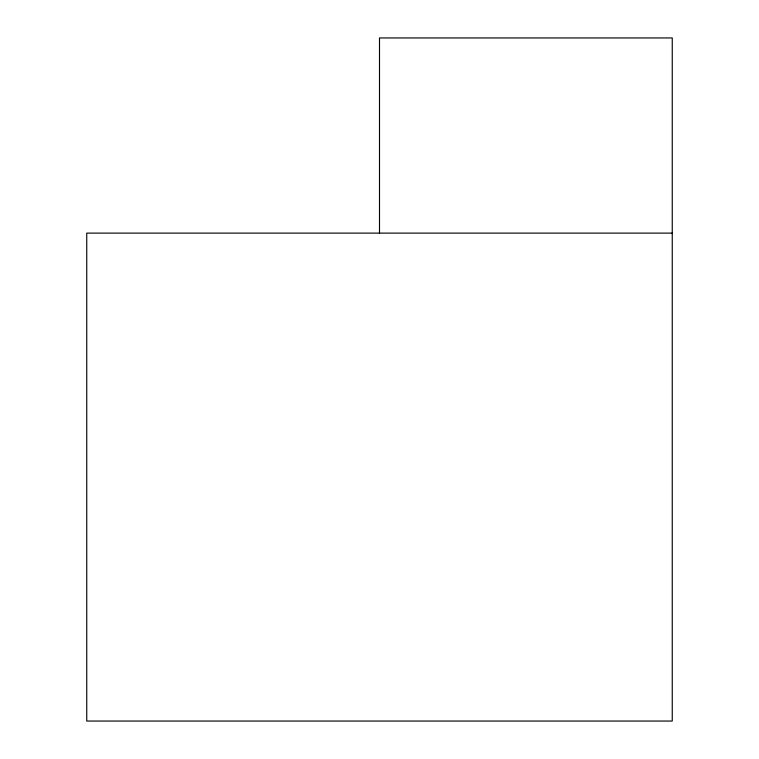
<?xml version="1.0" encoding="UTF-8"?>
<svg xmlns="http://www.w3.org/2000/svg" width="759" height="759" viewBox="0 0 759 759"><rect width="100%" height="100%" fill="white"/><g stroke="black" fill="none" stroke-linecap="round" stroke-linejoin="round"><path stroke-width="1.14" d="M672.256 233.117L86.744 233.117L86.744 721.05L672.256 721.05L672.256 37.95L379.5 37.95L379.5 233.117"/></g></svg>
